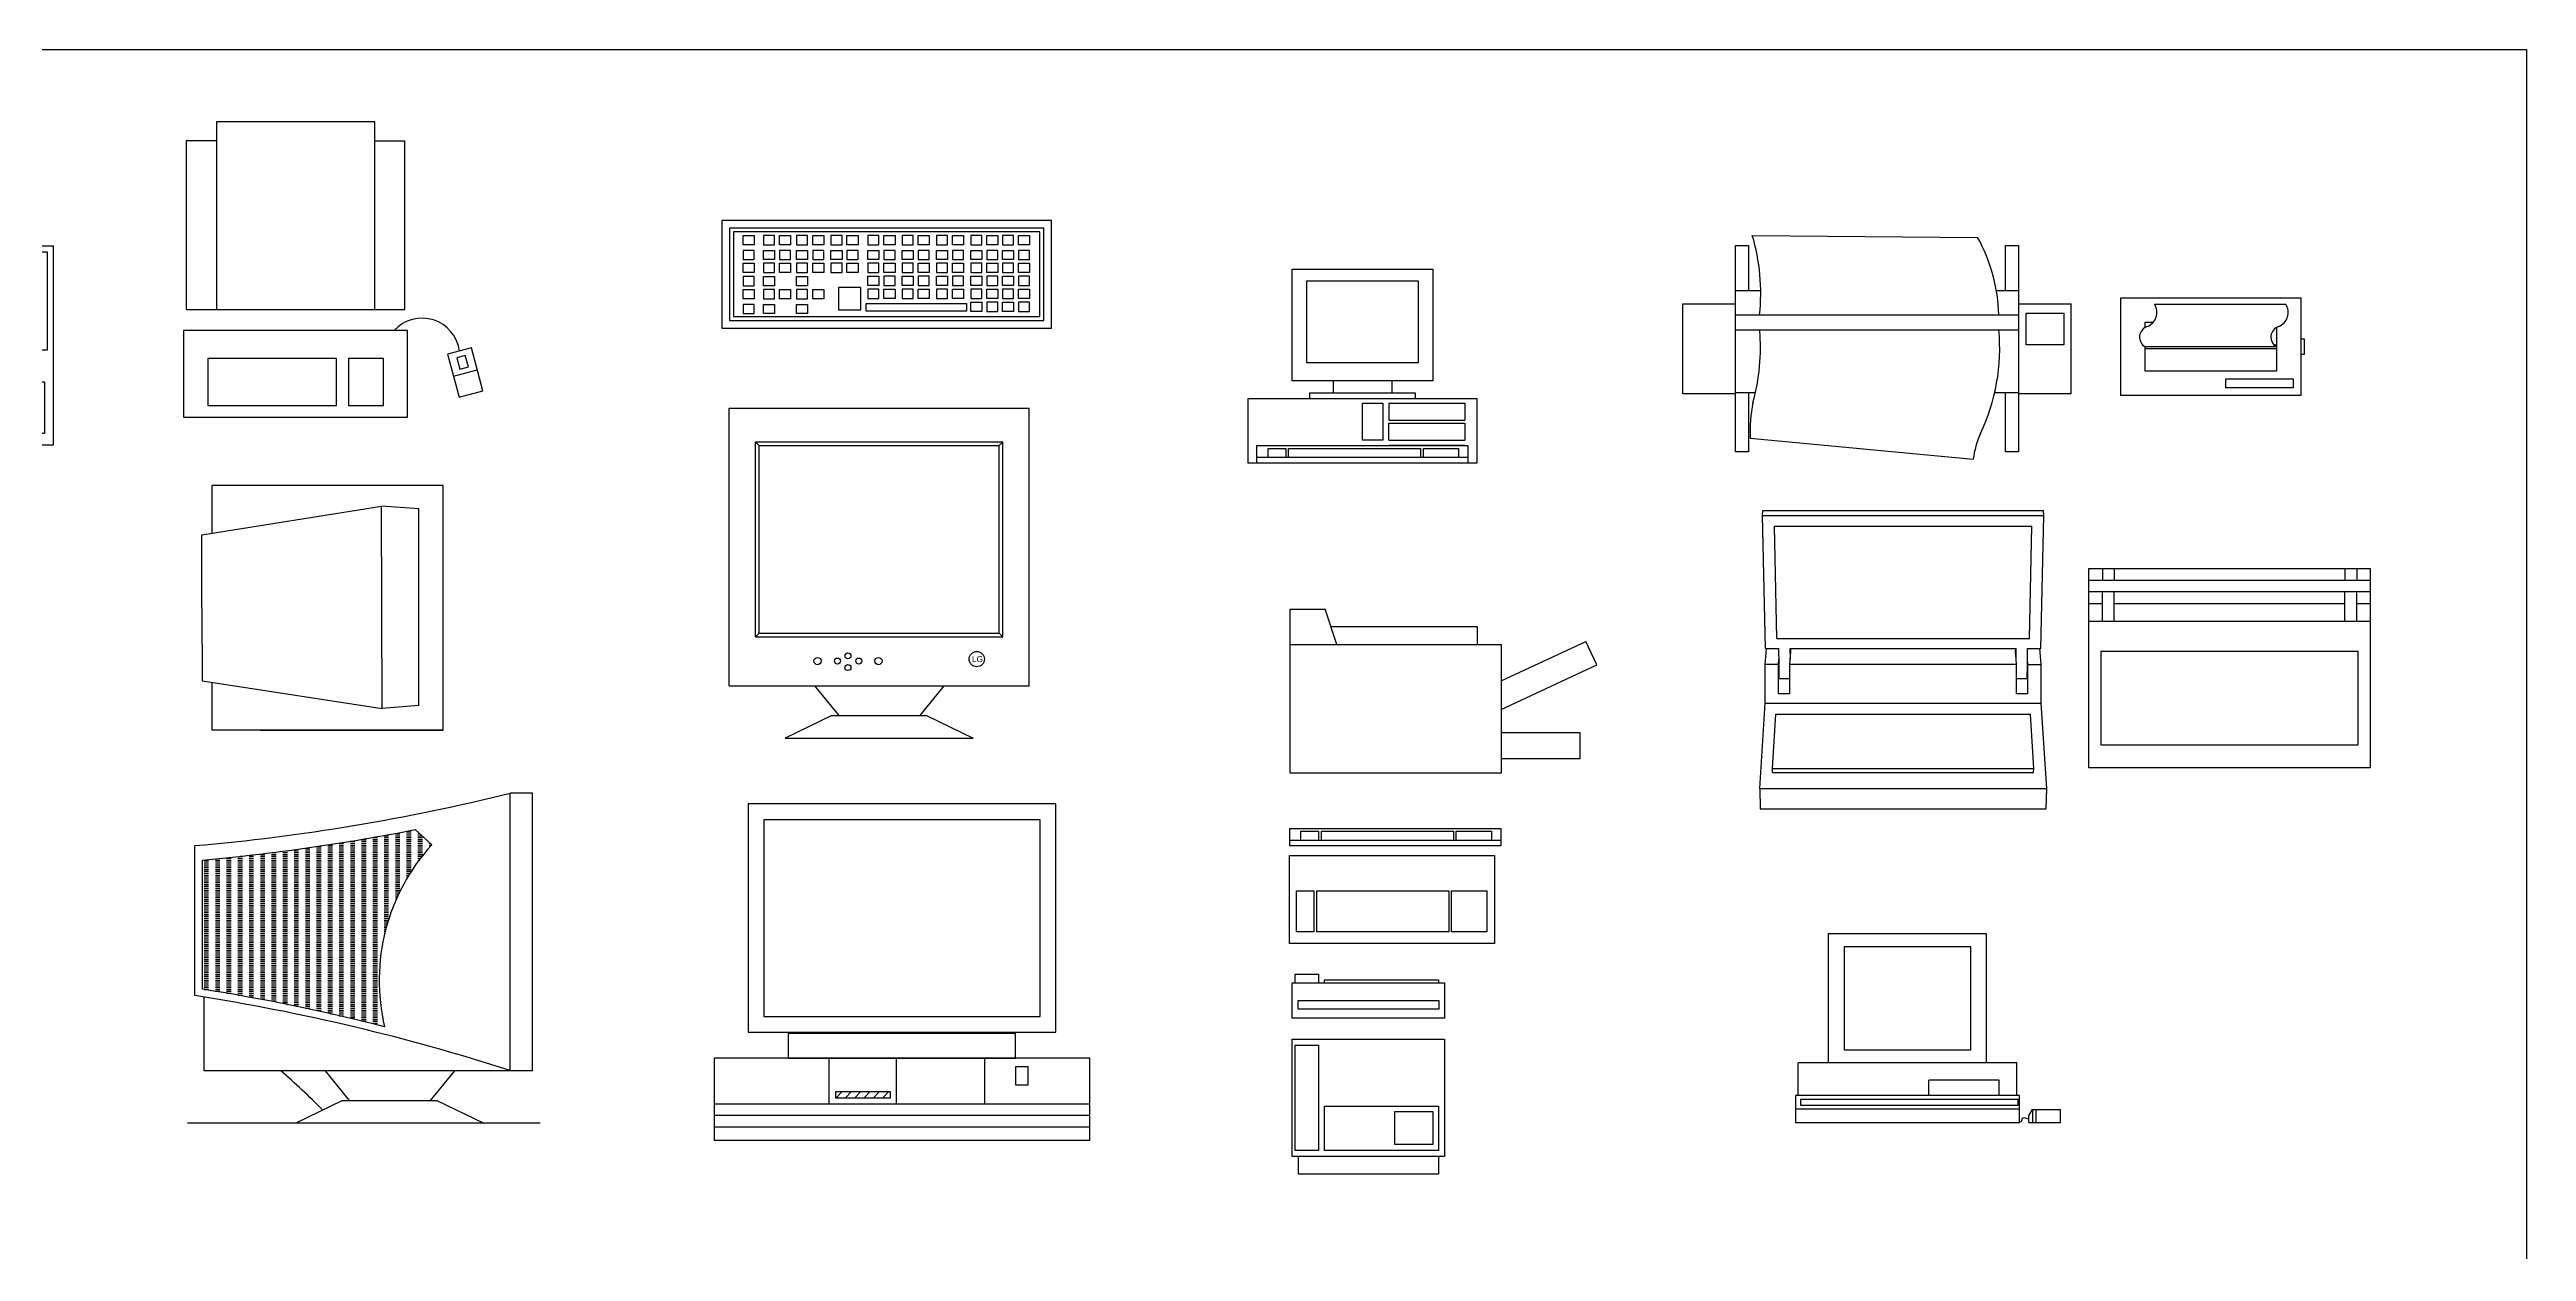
# Model space of a CAD drawing. Header units: millimetres. Extents: x 1474 to 2240, y 2278 to 2630.
# Drawn here: x 2233.18 to 2239.78, y 2613.28 to 2616.48 of the extents above; entities that cross this region are included whole.
import ezdxf

# ---------------------------------------------------------------- set-up
doc = ezdxf.new("R2010")
doc.units = ezdxf.units.MM
doc.layers.add('furn', color=7, linetype='Continuous')
doc.styles.get("Standard").update_dxf_attribs({"font": 'arial.ttf'})

# ---------------------------------------------------------------- blocks, each defined once
blk = doc.blocks.new('Computer gr')
at = {"layer": 'furn'}
h = blk.add_hatch(dxfattribs=at)
h.set_pattern_fill('ANSI31', color=153, scale=7.04, style=0)
h.set_pattern_definition([(45, (-3294.1978, 259.18445), (-0.62225397, 0.62225397), [])])
h.paths.add_polyline_path([(-254.55, 674.8), (-254.55, 675.57), (-261.89, 675.57), (-261.89, 674.8)])
at = {"layer": 'furn', "color": 252}
for p, q in [((-262.74, 680.05), (-262.74, 673.95)), ((-253.78, 680.05), (-253.78, 673.95)), ((-242, 680.05), (-242, 673.95)), ((-227.97, 673.95), (-278.05, 673.95))]:
    blk.add_line(p, q, dxfattribs=at)
at = {"layer": 'furn', "color": 153}
for p, q in [((-227.97, 672.41), (-278.05, 672.41)), ((-227.97, 670.88), (-278.05, 670.88))]:
    blk.add_line(p, q, dxfattribs=at)
at = {"layer": 'furn', "color": 252}
for points in [[(-232.5, 713.97), (-273.52, 713.97), (-273.52, 683.53), (-232.5, 683.53)], [(-237.86, 683.37), (-268.16, 683.37), (-268.16, 680.05), (-237.86, 680.05)], [(-227.97, 680.05), (-278.05, 680.05), (-278.05, 669.15), (-227.97, 669.15)]]:
    blk.add_lwpolyline(points, close=True, dxfattribs=at)
at = {"layer": 'furn', "color": 153}
for points in [[(-234.61, 711.86), (-271.41, 711.86), (-271.41, 685.64), (-234.61, 685.64)], [(-236.19, 678.9), (-237.9, 678.9), (-237.9, 676.51), (-236.19, 676.51)], [(-254.55, 675.57), (-261.89, 675.57), (-261.89, 674.8), (-254.55, 674.8)]]:
    blk.add_lwpolyline(points, close=True, dxfattribs=at)
blk = doc.blocks.new('Computer Ele 002')
at = {"layer": 'furn'}
h = blk.add_hatch(dxfattribs=at)
h.set_pattern_fill('ACAD_ISO03W100', color=252, scale=0.05, style=0)
h.paths.add_polyline_path([(-315.68, 708.53), (-317.89, 710.54, -0.026065), (-346.26, 706.48), (-346.26, 689.26, -0.022557), (-321.98, 684.26, -0.247497)])
at = {"layer": 'furn', "color": 252}
for p, q in [((-305.24, 678.4), (-305.24, 715.4)), ((-317.89, 710.54), (-315.68, 708.53)), ((-347.26, 688.4), (-347.26, 708.4)), ((-346.26, 689.26), (-346.26, 706.48)), ((-346.01, 678.4), (-346.01, 688.21)), ((-305.24, 678.4), (-346.01, 678.4)), ((-329.9, 678.4), (-326.69, 674.42)), ((-312.68, 678.4), (-315.89, 674.42)), ((-327.58, 674.42), (-333.83, 671.4)), ((-327.58, 674.42), (-315, 674.42)), ((-315, 674.42), (-308.76, 671.4)), ((-301.26, 671.4), (-348.26, 671.4))]:
    blk.add_line(p, q, dxfattribs=at)
at = {"layer": 'furn', "color": 153}
for p, q in [((-302.26, 715.4), (-305.24, 715.4)), ((-302.26, 678.4), (-302.26, 715.4)), ((-302.26, 678.4), (-305.24, 678.4))]:
    blk.add_line(p, q, dxfattribs=at)
at = {"layer": 'furn', "color": 252}
for centre, radius, start, end in [((-370.98, 980.37), 273, 274.986, 283.9337), ((-370.98, 980.37), 275, 275.1588, 281.131), ((-295.82, 690.42), 26.88, 137.6536, 193.2584), ((-389.47, 417.82), 273.86, 72.0887, 81.1332), ((-389.47, 417.82), 274.86, 75.786, 80.9547), ((-415.92, 587.2), 121.38, 45.0785, 48.708)]:
    blk.add_arc(centre, radius, start, end, dxfattribs=at)
blk = doc.blocks.new('Computer Ele 001')
at = {"layer": 'furn', "color": 252}
for p, q in [((-276.05, 766.73), (-236.05, 766.73)), ((-276.05, 729.73), (-276.05, 766.73)), ((-236.05, 729.73), (-236.05, 766.73)), ((-272.05, 761.73), (-272.55, 762.23)), ((-272.55, 762.23), (-239.55, 762.23)), ((-272.55, 736.23), (-272.55, 762.23)), ((-239.55, 762.23), (-240.05, 761.73)), ((-239.55, 736.23), (-239.55, 762.23)), ((-272.05, 736.73), (-272.55, 736.23)), ((-240.05, 736.73), (-239.55, 736.23)), ((-272.55, 736.23), (-239.55, 736.23)), ((-276.05, 729.73), (-236.05, 729.73)), ((-264.66, 729.73), (-261.44, 725.74)), ((-247.44, 729.73), (-250.65, 725.74)), ((-262.34, 725.74), (-268.58, 722.73)), ((-262.34, 725.74), (-249.76, 725.74)), ((-249.76, 725.74), (-243.51, 722.73)), ((-268.58, 722.73), (-243.51, 722.73))]:
    blk.add_line(p, q, dxfattribs=at)
at = {"layer": 'furn', "color": 153}
for p, q in [((-272.05, 761.73), (-240.05, 761.73)), ((-272.05, 736.73), (-272.05, 761.73)), ((-240.05, 736.73), (-240.05, 761.73)), ((-272.05, 736.73), (-240.05, 736.73))]:
    blk.add_line(p, q, dxfattribs=at)
at = {"layer": 'furn', "color": 252}
for centre, radius in [((-264.26, 733.01), 0.482), ((-261.61, 733.01), 0.396), ((-260.21, 733.7), 0.396), ((-258.77, 733.01), 0.396), ((-256.15, 733.01), 0.482), ((-243.04, 733.27), 1.02), ((-260.21, 732.14), 0.396)]:
    blk.add_circle(centre, radius, dxfattribs=at)
at = {"layer": 'furn', "color": 252, "insert": (-243.69, 733.67), "char_height": 0.8, "width": 15.1839, "attachment_point": 1}
blk.add_mtext('LG', dxfattribs=at)
blk = doc.blocks.new('Computer Pln 001')
at = {"color": 251}
for p, q in [((-314.19, 756.41), (-344.94, 756.41)), ((-344.94, 750.09), (-344.94, 756.41)), ((-314.19, 723.79), (-314.19, 756.41)), ((-314.19, 723.79), (-314.19, 756.41)), ((-346.36, 749.86), (-322.37, 753.68)), ((-322.29, 726.68), (-322.37, 753.68)), ((-346.33, 740.11), (-346.36, 749.86)), ((-346.33, 740.11), (-346.3, 730.36)), ((-346.3, 730.36), (-322.29, 726.68)), ((-344.94, 723.79), (-344.94, 730.16)), ((-314.19, 723.79), (-344.94, 723.79)), ((-338.5, 723.79), (-314.19, 723.79))]:
    blk.add_line(p, q, dxfattribs=at)
at = {"layer": 'furn', "color": 142}
for p, q in [((-317.42, 753.31), (-322.37, 753.68)), ((-317.42, 727.07), (-317.42, 753.31)), ((-317.42, 727.07), (-322.29, 726.68))]:
    blk.add_line(p, q, dxfattribs=at)
blk = doc.blocks.new('KeyBoard Pln 001')
at = {"color": 85}
for p, q in [((68.51, -424.32), (68.51, -436.63)), ((110.39, -424.32), (68.51, -424.32)), ((69.02, -424.83), (69.02, -436.12)), ((109.87, -424.83), (69.02, -424.83)), ((109.87, -436.12), (109.87, -424.83)), ((110.39, -436.63), (110.39, -424.32)), ((68.51, -436.63), (110.39, -436.63)), ((69.02, -436.12), (109.87, -436.12))]:
    blk.add_line(p, q, dxfattribs=at)
at = {"layer": 'furn', "color": 252}
for p, q in [((67.48, -423.29), (67.48, -437.66)), ((111.41, -423.29), (67.48, -423.29)), ((70.32, -425.31), (71.8, -425.31)), ((70.32, -426.55), (70.32, -425.31)), ((71.8, -425.31), (71.8, -426.55)), ((74.51, -425.31), (73.03, -425.31)), ((73.03, -425.31), (73.03, -426.55)), ((74.51, -426.55), (74.51, -425.31)), ((75.17, -425.31), (76.65, -425.31)), ((75.17, -426.55), (75.17, -425.31)), ((76.65, -425.31), (76.65, -426.55)), ((78.92, -425.31), (77.44, -425.31)), ((77.44, -425.31), (77.44, -426.55)), ((78.92, -426.55), (78.92, -425.31)), ((79.59, -425.31), (81.07, -425.31)), ((79.59, -426.55), (79.59, -425.31)), ((81.07, -425.31), (81.07, -426.55)), ((83.5, -425.31), (82.01, -425.31)), ((82.01, -425.31), (82.01, -426.55)), ((83.5, -426.55), (83.5, -425.31)), ((84.16, -425.31), (85.64, -425.31)), ((84.16, -426.55), (84.16, -425.31)), ((85.64, -425.31), (85.64, -426.55)), ((88.42, -425.31), (86.94, -425.31)), ((86.94, -425.31), (86.94, -426.55)), ((88.42, -426.55), (88.42, -425.31)), ((89.08, -425.31), (90.57, -425.31)), ((89.08, -426.55), (89.08, -425.31)), ((90.57, -425.31), (90.57, -426.55)), ((92.99, -425.31), (91.51, -425.31)), ((91.51, -425.31), (91.51, -426.55)), ((92.99, -426.55), (92.99, -425.31)), ((93.66, -425.31), (95.14, -425.31)), ((93.66, -426.55), (93.66, -425.31)), ((95.14, -425.31), (95.14, -426.55)), ((97.57, -425.31), (96.08, -425.31)), ((96.08, -425.31), (96.08, -426.55)), ((97.57, -426.55), (97.57, -425.31)), ((98.23, -425.31), (99.71, -425.31)), ((98.23, -426.55), (98.23, -425.31)), ((99.71, -425.31), (99.71, -426.55)), ((102.14, -425.31), (100.66, -425.31)), ((100.66, -425.31), (100.66, -426.55)), ((102.14, -426.55), (102.14, -425.31)), ((102.8, -425.31), (104.28, -425.31)), ((102.8, -426.55), (102.8, -425.31)), ((104.28, -425.31), (104.28, -426.55)), ((106.36, -425.31), (104.88, -425.31)), ((104.88, -425.31), (104.88, -426.55)), ((106.36, -426.55), (106.36, -425.31)), ((107.02, -425.31), (108.5, -425.31)), ((107.02, -426.55), (107.02, -425.31)), ((108.5, -425.31), (108.5, -426.55)), ((111.41, -437.66), (111.41, -423.29)), ((71.8, -426.55), (70.32, -426.55)), ((70.32, -427.29), (70.32, -428.53)), ((71.8, -427.29), (70.32, -427.29)), ((70.32, -428.53), (71.8, -428.53)), ((70.32, -429.02), (71.8, -429.02)), ((70.32, -430.26), (70.32, -429.02)), ((71.8, -428.53), (71.8, -427.29)), ((71.8, -429.02), (71.8, -430.26)), ((73.03, -426.55), (74.51, -426.55)), ((73.03, -427.29), (74.51, -427.29)), ((73.03, -428.53), (73.03, -427.29)), ((74.51, -428.53), (73.03, -428.53)), ((74.51, -429.02), (73.03, -429.02)), ((73.03, -429.02), (73.03, -430.26)), ((74.51, -427.29), (74.51, -428.53)), ((74.51, -430.26), (74.51, -429.02)), ((76.65, -426.55), (75.17, -426.55)), ((75.17, -427.29), (75.17, -428.53)), ((76.65, -427.29), (75.17, -427.29)), ((75.17, -428.53), (76.65, -428.53)), ((75.17, -429.02), (76.65, -429.02)), ((75.17, -430.26), (75.17, -429.02)), ((76.65, -428.53), (76.65, -427.29)), ((76.65, -429.02), (76.65, -430.26)), ((77.44, -426.55), (78.92, -426.55)), ((77.44, -427.29), (78.92, -427.29)), ((77.44, -428.53), (77.44, -427.29)), ((78.92, -428.53), (77.44, -428.53)), ((78.92, -429.02), (77.44, -429.02)), ((77.44, -429.02), (77.44, -430.26)), ((78.92, -427.29), (78.92, -428.53)), ((78.92, -430.26), (78.92, -429.02)), ((81.07, -426.55), (79.59, -426.55)), ((79.59, -427.29), (79.59, -428.53)), ((81.07, -427.29), (79.59, -427.29)), ((79.59, -428.53), (81.07, -428.53)), ((79.59, -429.02), (81.07, -429.02)), ((79.59, -430.26), (79.59, -429.02)), ((81.07, -428.53), (81.07, -427.29)), ((81.07, -429.02), (81.07, -430.26)), ((82.01, -426.55), (83.5, -426.55)), ((82.01, -427.29), (83.5, -427.29)), ((82.01, -428.53), (82.01, -427.29)), ((83.5, -428.53), (82.01, -428.53)), ((83.5, -429.02), (82.01, -429.02)), ((82.01, -429.02), (82.01, -430.26)), ((83.5, -427.29), (83.5, -428.53)), ((83.5, -430.26), (83.5, -429.02)), ((85.64, -426.55), (84.16, -426.55)), ((84.16, -427.29), (84.16, -428.53)), ((85.64, -427.29), (84.16, -427.29)), ((84.16, -428.53), (85.64, -428.53)), ((84.16, -429.02), (85.64, -429.02)), ((84.16, -430.26), (84.16, -429.02)), ((85.64, -428.53), (85.64, -427.29)), ((85.64, -429.02), (85.64, -430.26)), ((86.94, -426.55), (88.42, -426.55)), ((86.94, -427.29), (88.42, -427.29)), ((86.94, -428.53), (86.94, -427.29)), ((88.42, -428.53), (86.94, -428.53)), ((88.42, -429.02), (86.94, -429.02)), ((86.94, -429.02), (86.94, -430.26)), ((88.42, -427.29), (88.42, -428.53)), ((88.42, -430.26), (88.42, -429.02)), ((90.57, -426.55), (89.08, -426.55)), ((89.08, -427.29), (89.08, -428.53)), ((90.57, -427.29), (89.08, -427.29)), ((89.08, -428.53), (90.57, -428.53)), ((89.08, -429.02), (90.57, -429.02)), ((89.08, -430.26), (89.08, -429.02)), ((90.57, -428.53), (90.57, -427.29)), ((90.57, -429.02), (90.57, -430.26)), ((91.51, -426.55), (92.99, -426.55)), ((91.51, -427.29), (92.99, -427.29)), ((91.51, -428.53), (91.51, -427.29)), ((92.99, -428.53), (91.51, -428.53)), ((92.99, -429.02), (91.51, -429.02)), ((91.51, -429.02), (91.51, -430.26)), ((92.99, -427.29), (92.99, -428.53)), ((92.99, -430.26), (92.99, -429.02)), ((95.14, -426.55), (93.66, -426.55)), ((93.66, -427.29), (93.66, -428.53)), ((95.14, -427.29), (93.66, -427.29)), ((93.66, -428.53), (95.14, -428.53)), ((93.66, -429.02), (95.14, -429.02)), ((93.66, -430.26), (93.66, -429.02)), ((95.14, -428.53), (95.14, -427.29)), ((95.14, -429.02), (95.14, -430.26)), ((96.08, -426.55), (97.57, -426.55)), ((96.08, -427.29), (97.57, -427.29)), ((96.08, -428.53), (96.08, -427.29)), ((97.57, -428.53), (96.08, -428.53)), ((97.57, -429.02), (96.08, -429.02)), ((96.08, -429.02), (96.08, -430.26)), ((97.57, -427.29), (97.57, -428.53)), ((97.57, -430.26), (97.57, -429.02)), ((99.71, -426.55), (98.23, -426.55)), ((98.23, -427.29), (98.23, -428.53)), ((99.71, -427.29), (98.23, -427.29)), ((98.23, -428.53), (99.71, -428.53)), ((98.23, -429.02), (99.71, -429.02)), ((98.23, -430.26), (98.23, -429.02)), ((99.71, -428.53), (99.71, -427.29)), ((99.71, -429.02), (99.71, -430.26)), ((100.66, -426.55), (102.14, -426.55)), ((100.66, -427.29), (102.14, -427.29)), ((100.66, -428.53), (100.66, -427.29)), ((102.14, -428.53), (100.66, -428.53)), ((102.14, -429.02), (100.66, -429.02)), ((100.66, -429.02), (100.66, -430.26)), ((102.14, -427.29), (102.14, -428.53)), ((102.14, -430.26), (102.14, -429.02)), ((104.28, -426.55), (102.8, -426.55)), ((102.8, -427.29), (102.8, -428.53)), ((104.28, -427.29), (102.8, -427.29)), ((102.8, -428.53), (104.28, -428.53)), ((102.8, -429.02), (104.28, -429.02)), ((102.8, -430.26), (102.8, -429.02)), ((104.28, -428.53), (104.28, -427.29)), ((104.28, -429.02), (104.28, -430.26)), ((104.88, -426.55), (106.36, -426.55)), ((104.88, -427.29), (106.36, -427.29)), ((104.88, -428.53), (104.88, -427.29)), ((106.36, -428.53), (104.88, -428.53)), ((106.36, -429.02), (104.88, -429.02)), ((104.88, -429.02), (104.88, -430.26)), ((106.36, -427.29), (106.36, -428.53)), ((106.36, -430.26), (106.36, -429.02)), ((108.5, -426.55), (107.02, -426.55)), ((107.02, -427.29), (107.02, -428.53)), ((108.5, -427.29), (107.02, -427.29)), ((107.02, -428.53), (108.5, -428.53)), ((107.02, -429.02), (108.5, -429.02)), ((107.02, -430.26), (107.02, -429.02)), ((108.5, -428.53), (108.5, -427.29)), ((108.5, -429.02), (108.5, -430.26)), ((71.8, -430.26), (70.32, -430.26)), ((70.32, -430.78), (70.32, -432.02)), ((71.8, -430.78), (70.32, -430.78)), ((70.32, -432.02), (71.8, -432.02)), ((70.32, -432.51), (71.8, -432.51)), ((70.32, -433.75), (70.32, -432.51)), ((71.8, -432.02), (71.8, -430.78)), ((71.8, -432.51), (71.8, -433.75)), ((73.03, -430.26), (74.51, -430.26)), ((73.03, -430.78), (74.51, -430.78)), ((73.03, -432.02), (73.03, -430.78)), ((74.51, -432.02), (73.03, -432.02)), ((74.51, -432.51), (73.03, -432.51)), ((73.03, -432.51), (73.03, -433.75)), ((74.51, -430.78), (74.51, -432.02)), ((74.51, -433.75), (74.51, -432.51)), ((76.65, -430.26), (75.17, -430.26)), ((75.17, -432.51), (76.65, -432.51)), ((75.17, -433.75), (75.17, -432.51)), ((76.65, -432.51), (76.65, -433.75)), ((77.44, -430.26), (78.92, -430.26)), ((77.44, -430.78), (78.92, -430.78)), ((77.44, -432.02), (77.44, -430.78)), ((78.92, -432.02), (77.44, -432.02)), ((78.92, -432.51), (77.44, -432.51)), ((77.44, -432.51), (77.44, -433.75)), ((78.92, -430.78), (78.92, -432.02)), ((78.92, -433.75), (78.92, -432.51)), ((81.07, -430.26), (79.59, -430.26)), ((79.59, -432.51), (81.07, -432.51)), ((79.59, -433.75), (79.59, -432.51)), ((81.07, -432.51), (81.07, -433.75)), ((82.01, -430.26), (83.5, -430.26)), ((83.03, -432.23), (83.03, -435.2)), ((86, -432.23), (83.03, -432.23)), ((85.64, -430.26), (84.16, -430.26)), ((86, -435.2), (86, -432.23)), ((86.94, -430.26), (88.42, -430.26)), ((86.94, -430.75), (88.42, -430.75)), ((86.94, -431.99), (86.94, -430.75)), ((88.42, -431.99), (86.94, -431.99)), ((88.42, -432.48), (86.94, -432.48)), ((86.94, -432.48), (86.94, -433.72)), ((88.42, -430.75), (88.42, -431.99)), ((88.42, -433.72), (88.42, -432.48)), ((90.57, -430.26), (89.08, -430.26)), ((89.08, -430.75), (89.08, -431.99)), ((90.57, -430.75), (89.08, -430.75)), ((89.08, -431.99), (90.57, -431.99)), ((89.08, -432.48), (90.57, -432.48)), ((89.08, -433.72), (89.08, -432.48)), ((90.57, -431.99), (90.57, -430.75)), ((90.57, -432.48), (90.57, -433.72)), ((91.51, -430.26), (92.99, -430.26)), ((91.51, -430.75), (92.99, -430.75)), ((91.51, -431.99), (91.51, -430.75)), ((92.99, -431.99), (91.51, -431.99)), ((92.99, -432.48), (91.51, -432.48)), ((91.51, -432.48), (91.51, -433.72)), ((92.99, -430.75), (92.99, -431.99)), ((92.99, -433.72), (92.99, -432.48)), ((95.14, -430.26), (93.66, -430.26)), ((93.66, -430.75), (93.66, -431.99)), ((95.14, -430.75), (93.66, -430.75)), ((93.66, -431.99), (95.14, -431.99)), ((93.66, -432.48), (95.14, -432.48)), ((93.66, -433.72), (93.66, -432.48)), ((95.14, -431.99), (95.14, -430.75)), ((95.14, -432.48), (95.14, -433.72)), ((96.08, -430.26), (97.57, -430.26)), ((96.08, -430.75), (97.57, -430.75)), ((96.08, -431.99), (96.08, -430.75)), ((97.57, -431.99), (96.08, -431.99)), ((97.57, -432.48), (96.08, -432.48)), ((96.08, -432.48), (96.08, -433.72)), ((97.57, -430.75), (97.57, -431.99)), ((97.57, -433.72), (97.57, -432.48)), ((99.71, -430.26), (98.23, -430.26)), ((98.23, -430.75), (98.23, -431.99)), ((99.71, -430.75), (98.23, -430.75)), ((98.23, -431.99), (99.71, -431.99)), ((98.23, -432.48), (99.71, -432.48)), ((98.23, -433.72), (98.23, -432.48)), ((99.71, -431.99), (99.71, -430.75)), ((99.71, -432.48), (99.71, -433.72)), ((100.66, -430.26), (102.14, -430.26)), ((100.66, -430.75), (102.14, -430.75)), ((100.66, -431.99), (100.66, -430.75)), ((102.14, -431.99), (100.66, -431.99)), ((102.14, -432.48), (100.66, -432.48)), ((100.66, -432.48), (100.66, -433.72)), ((102.14, -430.75), (102.14, -431.99)), ((102.14, -433.72), (102.14, -432.48)), ((104.28, -430.26), (102.8, -430.26)), ((102.8, -430.75), (102.8, -431.99)), ((104.28, -430.75), (102.8, -430.75)), ((102.8, -431.99), (104.28, -431.99)), ((102.8, -432.48), (104.28, -432.48)), ((102.8, -433.72), (102.8, -432.48)), ((104.28, -431.99), (104.28, -430.75)), ((104.28, -432.48), (104.28, -433.72)), ((104.88, -430.26), (106.36, -430.26)), ((104.88, -430.75), (106.36, -430.75)), ((104.88, -431.99), (104.88, -430.75)), ((106.36, -431.99), (104.88, -431.99)), ((106.36, -432.48), (104.88, -432.48)), ((104.88, -432.48), (104.88, -433.72)), ((106.36, -430.75), (106.36, -431.99)), ((106.36, -433.72), (106.36, -432.48)), ((108.5, -430.26), (107.02, -430.26)), ((107.02, -430.75), (107.02, -431.99)), ((108.5, -430.75), (107.02, -430.75)), ((107.02, -431.99), (108.5, -431.99)), ((107.02, -432.48), (108.5, -432.48)), ((107.02, -433.72), (107.02, -432.48)), ((108.5, -431.99), (108.5, -430.75)), ((108.5, -432.48), (108.5, -433.72)), ((71.8, -433.75), (70.32, -433.75)), ((70.32, -434.49), (70.32, -435.73)), ((71.8, -434.49), (70.32, -434.49)), ((70.32, -435.73), (71.8, -435.73)), ((71.8, -435.73), (71.8, -434.49)), ((73.03, -433.75), (74.51, -433.75)), ((73.03, -434.49), (74.51, -434.49)), ((73.03, -435.73), (73.03, -434.49)), ((74.51, -435.73), (73.03, -435.73)), ((74.51, -434.49), (74.51, -435.73)), ((76.65, -433.75), (75.17, -433.75)), ((77.44, -433.75), (78.92, -433.75)), ((77.44, -434.49), (78.92, -434.49)), ((77.44, -435.73), (77.44, -434.49)), ((78.92, -435.73), (77.44, -435.73)), ((78.92, -434.49), (78.92, -435.73)), ((81.07, -433.75), (79.59, -433.75)), ((83.03, -435.2), (86, -435.2)), ((86.74, -434.39), (100.08, -434.39)), ((86.74, -435.38), (86.74, -434.39)), ((100.08, -435.38), (86.74, -435.38)), ((86.94, -433.72), (88.42, -433.72)), ((90.57, -433.72), (89.08, -433.72)), ((91.51, -433.72), (92.99, -433.72)), ((95.14, -433.72), (93.66, -433.72)), ((96.08, -433.72), (97.57, -433.72)), ((99.71, -433.72), (98.23, -433.72)), ((100.08, -434.39), (100.08, -435.38)), ((100.66, -433.72), (102.14, -433.72)), ((100.66, -434.21), (102.14, -434.21)), ((100.66, -435.45), (100.66, -434.21)), ((102.14, -435.45), (100.66, -435.45)), ((102.14, -434.21), (102.14, -435.45)), ((104.28, -433.72), (102.8, -433.72)), ((102.8, -434.21), (102.8, -435.45)), ((104.28, -434.21), (102.8, -434.21)), ((102.8, -435.45), (104.28, -435.45)), ((104.28, -435.45), (104.28, -434.21)), ((104.88, -433.72), (106.36, -433.72)), ((104.88, -434.21), (106.36, -434.21)), ((104.88, -435.45), (104.88, -434.21)), ((106.36, -435.45), (104.88, -435.45)), ((106.36, -434.21), (106.36, -435.45)), ((108.5, -433.72), (107.02, -433.72)), ((107.02, -434.21), (107.02, -435.45)), ((108.5, -434.21), (107.02, -434.21)), ((107.02, -435.45), (108.5, -435.45)), ((108.5, -435.45), (108.5, -434.21)), ((67.48, -437.66), (111.41, -437.66))]:
    blk.add_line(p, q, dxfattribs=at)
blk = doc.blocks.new('PCOMP-3')
for p, q in [((0.018, 0.2656), (0.018, 0.25)), ((0.0336, 0.2656), (0.0336, 0.25)), ((0.3414, 0.2656), (0.3414, 0.25)), ((0.357, 0.2656), (0.357, 0.25)), ((0.018, 0.1953), (0.018, 0.2344)), ((0.0336, 0.1953), (0.0336, 0.2344)), ((0.3414, 0.1953), (0.3414, 0.2344)), ((0.357, 0.1953), (0.357, 0.2344)), ((0, 0.2188), (0.018, 0.2188)), ((0.0336, 0.2188), (0.3414, 0.2188)), ((0.357, 0.2188), (0.375, 0.2188)), ((0, 0.1953), (0.375, 0.1953)), ((0.0159, 0.1553), (0.3591, 0.1553)), ((0.0159, 0.1553), (0.0159, 0.0303)), ((0.3591, 0.0303), (0.3591, 0.1553)), ((0.0159, 0.0303), (0.3591, 0.0303))]:
    blk.add_line(p, q)
blk.add_lwpolyline([(0, 0), (0, 0.2656), (0.375, 0.2656), (0.375, 0)], close=True)
for points in [[(0, 0.25), (0, 0.25), (0.375, 0.25)], [(0.375, 0.2344), (0.375, 0.2344), (0, 0.2344), (0, 0.2344)]]:
    blk.add_lwpolyline(points)
blk = doc.blocks.new('PCOMP-2')
for p, q in [((0.0032, 0.3908), (0.0038, 0.3978)), ((0.0038, 0.3978), (0.3776, 0.3978)), ((0.3782, 0.3908), (0.3776, 0.3978)), ((0.0032, 0.3908), (0.3782, 0.3908)), ((0.0071, 0.2135), (0.0032, 0.3908)), ((0.0191, 0.3769), (0.3623, 0.3769)), ((0.0222, 0.2269), (0.0191, 0.3769)), ((0.3592, 0.2269), (0.3623, 0.3769)), ((0.3742, 0.2135), (0.3782, 0.3908)), ((0.0069, 0.1922), (0.0086, 0.2135)), ((0.0071, 0.2135), (0.0247, 0.2135)), ((0.0222, 0.2269), (0.3592, 0.2269)), ((0.0245, 0.1922), (0.025, 0.1996)), ((0.0252, 0.1922), (0.0247, 0.2135)), ((0.0398, 0.1922), (0.041, 0.2108)), ((0.04, 0.2135), (0.3413, 0.2135)), ((0.0403, 0.1996), (0.04, 0.2135)), ((0.0408, 0.2071), (0.0407, 0.2135)), ((0.0407, 0.2108), (0.041, 0.2108)), ((0.3411, 0.1996), (0.3403, 0.2108)), ((0.3403, 0.2108), (0.3407, 0.2108)), ((0.3406, 0.2071), (0.3407, 0.2135)), ((0.3411, 0.1996), (0.3413, 0.2135)), ((0.3416, 0.1922), (0.3411, 0.1996)), ((0.3562, 0.1922), (0.3563, 0.1996)), ((0.3563, 0.1996), (0.3566, 0.2135)), ((0.3569, 0.1922), (0.3563, 0.1996)), ((0.3566, 0.2135), (0.3742, 0.2135)), ((0.3745, 0.1922), (0.3728, 0.2135)), ((0.0069, 0.1408), (0.0069, 0.1922)), ((0.0245, 0.1922), (0.0069, 0.1922)), ((0.0245, 0.1531), (0.0245, 0.1922)), ((0.0255, 0.1735), (0.0252, 0.1922)), ((0.0255, 0.1735), (0.0398, 0.1735)), ((0.3416, 0.1922), (0.0398, 0.1922)), ((0.0398, 0.1531), (0.0398, 0.1922)), ((0.3416, 0.1531), (0.3416, 0.1922)), ((0.3416, 0.1735), (0.3558, 0.1735)), ((0.3558, 0.1735), (0.3562, 0.1922)), ((0.3569, 0.1531), (0.3569, 0.1922)), ((0.3569, 0.1922), (0.3745, 0.1922)), ((0.3745, 0.1408), (0.3745, 0.1922)), ((-0.0006, 0.0272), (0.0069, 0.1408)), ((0.0069, 0.1408), (0.3745, 0.1408)), ((0.0398, 0.1531), (0.0245, 0.1531)), ((0.3569, 0.1531), (0.3416, 0.1531)), ((0.382, 0.0272), (0.3745, 0.1408)), ((0.0167, 0.0536), (0.0211, 0.126)), ((0.0211, 0.126), (0.3603, 0.126)), ((0.3647, 0.0536), (0.3603, 0.126)), ((0.0166, 0.0484), (0.0167, 0.0536)), ((0.0166, 0.0484), (0.3645, 0.0484)), ((0.0167, 0.0536), (0.3647, 0.0536)), ((0.3645, 0.0484), (0.3647, 0.0536)), ((-0.0006, 0.0272), (0.382, 0.0272)), ((-0.0006, 0.0272), (0, 0)), ((0, 0), (0.3814, 0)), ((0.3814, 0), (0.382, 0.0272))]:
    blk.add_line(p, q)
blk = doc.blocks.new('TELEP-3')
for p, q in [((0.0156, 0.2578), (0.0781, 0.2578)), ((0.0156, 0.2578), (0.0156, 0.1953)), ((0.025, 0.2422), (0.0156, 0.2578)), ((0.025, 0.2422), (0.0688, 0.2422)), ((0.025, 0.1328), (0.025, 0.2422)), ((0.0781, 0.2578), (0.0688, 0.2422)), ((0.0688, 0.1328), (0.0688, 0.2422)), ((0.0781, 0.2578), (0.0781, 0.1953)), ((0.0156, 0.1953), (0.025, 0.1641)), ((0.0781, 0.1953), (0.0688, 0.1641)), ((0.025, 0.1328), (0.025, 0.0234)), ((0.0688, 0.1328), (0.0688, 0.0234)), ((0.0156, 0.0703), (0.025, 0.1016)), ((0.0781, 0.0703), (0.0688, 0.1016)), ((0.0156, 0.0078), (0.0156, 0.0703)), ((0.0781, 0.0078), (0.0781, 0.0703)), ((0.025, 0.0234), (0.0156, 0.0078)), ((0.0156, 0.0078), (0.0781, 0.0078)), ((0.025, 0.0234), (0.0688, 0.0234)), ((0.0781, 0.0078), (0.0688, 0.0234))]:
    blk.add_line(p, q)
for points in [[(0, 0), (0, 0.2656), (0.1875, 0.2656), (0.1875, 0)], [(0.0891, 0.1266), (0.0891, 0.2578), (0.1797, 0.2578), (0.1797, 0.1266)], [(0.0945, 0.0156), (0.0945, 0.0844), (0.1758, 0.0844), (0.1758, 0.0156)]]:
    blk.add_lwpolyline(points, close=True)
blk = doc.blocks.new('PC-3')
for p, q in [((0.0069, 0.7366), (0.0069, 0.2875)), ((0.0875, 0.7366), (0.0069, 0.7366)), ((0.0875, 0.7875), (0.0875, 0.2875)), ((0.5094, 0.7875), (0.0875, 0.7875)), ((0.5094, 0.2875), (0.5094, 0.7875)), ((0.5094, 0.7366), (0.59, 0.7366)), ((0.59, 0.2875), (0.59, 0.7366)), ((0.0069, 0.2875), (0.59, 0.2875)), ((0.5969, 0.2313), (0, 0.2313)), ((0, 0.2313), (0, 0)), ((0.5969, 0), (0.5969, 0.2313)), ((0.4078, 0.1562), (0.0641, 0.1562)), ((0.0641, 0.1562), (0.0641, 0.0312)), ((0.4078, 0.0312), (0.4078, 0.1562)), ((0.5328, 0.1562), (0.4391, 0.1562)), ((0.4391, 0.1562), (0.4391, 0.0312)), ((0.5328, 0.0312), (0.5328, 0.1562)), ((0.7672, 0.1847), (0.7038, 0.1677)), ((0.7038, 0.1677), (0.7346, 0.053)), ((0.7509, 0.1641), (0.7282, 0.1581)), ((0.7282, 0.1581), (0.7363, 0.1279)), ((0.7363, 0.1279), (0.759, 0.1339)), ((0.759, 0.1339), (0.7509, 0.1641)), ((0.7979, 0.07), (0.7672, 0.1847)), ((0.7195, 0.1091), (0.7829, 0.1261)), ((0.7346, 0.053), (0.7979, 0.07)), ((0, 0), (0.5969, 0)), ((0.0641, 0.0312), (0.4078, 0.0312)), ((0.4391, 0.0312), (0.5328, 0.0312))]:
    blk.add_line(p, q)
blk.add_arc((0.6353, 0.1628), 0.1011, 7.59857, 137.3894)
blk = doc.blocks.new('PC-2')
for p, q in [((0.0875, 0.5031), (0.0875, 0.1594)), ((0.5094, 0.5031), (0.0875, 0.5031)), ((0.4672, 0.4687), (0.1297, 0.4687)), ((0.1297, 0.4687), (0.1297, 0.1937)), ((0.4672, 0.1937), (0.4672, 0.4687)), ((0.5094, 0.1594), (0.5094, 0.5031)), ((0.59, 0.1594), (0.0069, 0.1594)), ((0.0069, 0.0719), (0.0069, 0.1594)), ((0.1297, 0.1937), (0.4672, 0.1937)), ((0.59, 0.0719), (0.59, 0.1594)), ((0.5969, 0.0719), (0, 0.0719)), ((0, 0.0719), (0, 0)), ((0.5431, 0.1125), (0.3556, 0.1125)), ((0.3556, 0.0719), (0.3556, 0.1125)), ((0.5431, 0.0719), (0.5431, 0.1125)), ((0.5969, 0), (0.5969, 0.0719)), ((0.5969, 0.0359), (0, 0.0359)), ((0, 0), (0.5969, 0)), ((0.5933, 0.0612), (0.0131, 0.0612)), ((0.0131, 0.0612), (0.0131, 0.0462)), ((0.0131, 0.0462), (0.5933, 0.0462)), ((0.5933, 0.0462), (0.5933, 0.0612)), ((0.622, 0.0174), (0.6315, 0.0344)), ((0.622, 0), (0.622, 0.0174)), ((0.622, 0), (0.7066, 0)), ((0.6315, 0.0344), (0.6315, 0)), ((0.6315, 0.0344), (0.7066, 0.0344)), ((0.641, 0.0344), (0.641, 0)), ((0.7066, 0), (0.7066, 0.0344))]:
    blk.add_line(p, q)
blk.add_lwpolyline([(0.622, 0.0087), (0.6157, 0.0107), (0.6092, 0.0123), (0.6043, 0.0107), (0.6027, 0.0042), (0.6011, 0.0009), (0.5969, 0.0026)])
blk = doc.blocks.new('PC-4')
for p, q in [((0.2266, 0.2188), (0.2266, 0.1875)), ((0.3828, 0.2188), (0.3828, 0.1875)), ((0.375, 0.1598), (0.5781, 0.1598)), ((0.375, 0.1598), (0.375, 0.1139)), ((0.5781, 0.1598), (0.5781, 0.1139)), ((0.375, 0.1139), (0.5781, 0.1139)), ((0.375, 0.1066), (0.5781, 0.1066)), ((0.375, 0.0607), (0.375, 0.1066)), ((0.5781, 0.1066), (0.5781, 0.0607)), ((0.0234, 0.0156), (0.5859, 0.0156)), ((0.0533, 0.0156), (0.0533, 0.0391)), ((0.0533, 0.0391), (0.1002, 0.0391)), ((0.1002, 0.0391), (0.1002, 0.0156)), ((0.108, 0.0391), (0.4596, 0.0391)), ((0.108, 0.0156), (0.108, 0.0391)), ((0.375, 0.0607), (0.5781, 0.0607)), ((0.5781, 0.0469), (0.375, 0.0469)), ((0.4596, 0.0391), (0.4596, 0.0156)), ((0.4674, 0.0391), (0.5612, 0.0391)), ((0.4674, 0.0156), (0.4674, 0.0391)), ((0.5612, 0.0391), (0.5612, 0.0156))]:
    blk.add_line(p, q)
for points in [[(0.1172, 0.2188), (0.1172, 0.517), (0.4922, 0.517), (0.4922, 0.2188)], [(0.1562, 0.267), (0.1562, 0.4857), (0.4531, 0.4857), (0.4531, 0.267)], [(0, 0), (0, 0.1719), (0.6094, 0.1719), (0.6094, 0)], [(0.3047, 0.0607), (0.3047, 0.1598), (0.3594, 0.1598), (0.3594, 0.0607)]]:
    blk.add_lwpolyline(points, close=True)
for points in [[(0.1641, 0.1719), (0.1641, 0.1875), (0.4453, 0.1875), (0.4453, 0.1719)], [(0.0234, 0), (0.0234, 0.0469), (0.5859, 0.0469), (0.5859, 0)]]:
    blk.add_lwpolyline(points)
blk = doc.blocks.new('FAX-4')
for p, q in [((0, 0.0469), (0, 0)), ((0, 0), (0.375, 0)), ((0.375, 0), (0.375, 0.0469))]:
    blk.add_line(p, q)
for points in [[(-0.0156, 0.0469), (-0.0156, 0.3594), (0.3906, 0.3594), (0.3906, 0.0469)], [(-0.0078, 0.0625), (-0.0078, 0.3438), (0.0547, 0.3438), (0.0547, 0.0625)], [(0.0703, 0.0625), (0.0703, 0.1807), (0.3747, 0.1807), (0.3747, 0.0625)], [(0.2577, 0.0781), (0.2577, 0.1663), (0.3591, 0.1663), (0.3591, 0.0781)]]:
    blk.add_lwpolyline(points, close=True)
blk = doc.blocks.new('FAX-2')
for p, q in [((0.0078, 0.0938), (0.0078, 0.1172)), ((0.0078, 0.1172), (0.0703, 0.1172)), ((0.0703, 0.1172), (0.0703, 0.0938)), ((0.0859, 0.1016), (0.3903, 0.1016)), ((0.0859, 0.0938), (0.0859, 0.1016)), ((0.3903, 0.1016), (0.3903, 0.0938))]:
    blk.add_line(p, q)
for points in [[(0, 0), (0, 0.0938), (0.4062, 0.0938), (0.4062, 0)], [(0.0156, 0.0234), (0.0156, 0.0469), (0.3906, 0.0469), (0.3906, 0.0234)]]:
    blk.add_lwpolyline(points, close=True)
blk = doc.blocks.new('KBOARD-2')
for p, q in [((0, 0.0156), (0.5625, 0.0156)), ((0.0299, 0.0156), (0.0299, 0.0391)), ((0.0299, 0.0391), (0.0768, 0.0391)), ((0.0768, 0.0391), (0.0768, 0.0156)), ((0.0846, 0.0391), (0.4362, 0.0391)), ((0.0846, 0.0156), (0.0846, 0.0391)), ((0.4362, 0.0391), (0.4362, 0.0156)), ((0.444, 0.0391), (0.5377, 0.0391)), ((0.444, 0.0156), (0.444, 0.0391)), ((0.5377, 0.0391), (0.5377, 0.0156))]:
    blk.add_line(p, q)
blk.add_lwpolyline([(0, 0), (0, 0.0469), (0.5625, 0.0469), (0.5625, 0)], close=True)
blk = doc.blocks.new('KBOARD-4')
for points in [[(0, 0), (0, 0.2344), (0.5469, 0.2344), (0.5469, 0)], [(0.0185, 0.0312), (0.0185, 0.1406), (0.0654, 0.1406), (0.0654, 0.0312)], [(0.0732, 0.0312), (0.0732, 0.1406), (0.4247, 0.1406), (0.4247, 0.0312)], [(0.4325, 0.0312), (0.4325, 0.1406), (0.5263, 0.1406), (0.5263, 0.0312)]]:
    blk.add_lwpolyline(points, close=True)

msp = doc.modelspace()

# ---------------------------------------------------------------- linework, layer by layer
for p, q in [((2236.4852, 2614.8951), (2236.4852, 2614.9889)), ((2236.4852, 2614.9889), (2236.5789, 2614.9889)), ((2236.6102, 2614.8951), (2236.5789, 2614.9889)), ((2236.9852, 2614.942), (2236.5946, 2614.942)), ((2236.9852, 2614.8951), (2236.9852, 2614.942)), ((2237.0477, 2614.7975), (2237.2735, 2614.9028)), ((2237.3026, 2614.8405), (2237.2735, 2614.9028)), ((2237.0477, 2614.7217), (2237.3026, 2614.8405)), ((2237.2586, 2614.6592), (2237.0477, 2614.6592)), ((2237.2586, 2614.5904), (2237.2586, 2614.6592)), ((2237.0477, 2614.5904), (2237.2586, 2614.5904))]:
    msp.add_line(p, q)
for points in [[(2222.5811, 2616.4813), (2239.7813, 2616.4813), (2239.7813, 2601.8434), (2222.5811, 2601.8434)], [(2236.4852, 2614.5514), (2236.4852, 2614.8951), (2237.0477, 2614.8951), (2237.0477, 2614.5514)]]:
    msp.add_lwpolyline(points, close=True)
at = {"layer": 'furn'}
for p, q in [((2237.7175, 2615.9857), (2238.318, 2615.9803)), ((2237.5325, 2615.5636), (2237.5325, 2615.8036)), ((2237.5325, 2615.8036), (2237.6725, 2615.8036)), ((2237.6725, 2615.8386), (2237.7398, 2615.8386)), ((2238.3683, 2615.8386), (2238.4275, 2615.8386)), ((2238.4275, 2615.8036), (2238.5675, 2615.8036)), ((2238.5675, 2615.5636), (2238.5675, 2615.8036)), ((2238.7897, 2615.8024), (2239.1397, 2615.8024)), ((2237.6725, 2615.7736), (2238.4275, 2615.7736)), ((2237.6725, 2615.7336), (2238.4275, 2615.7336)), ((2238.7647, 2615.689), (2239.1147, 2615.689)), ((2238.7647, 2615.684), (2239.1147, 2615.684)), ((2239.1083, 2615.694), (2239.1147, 2615.694)), ((2239.1897, 2615.709), (2239.1797, 2615.709)), ((2239.1797, 2615.669), (2239.1897, 2615.669)), ((2239.1897, 2615.669), (2239.1897, 2615.709)), ((2237.6725, 2615.5636), (2237.5325, 2615.5636)), ((2237.6725, 2615.5666), (2237.7259, 2615.5666)), ((2238.3636, 2615.5666), (2238.4275, 2615.5666)), ((2238.5675, 2615.5636), (2238.4275, 2615.5636)), ((2237.712, 2615.445), (2238.3063, 2615.3888))]:
    msp.add_line(p, q, dxfattribs=at)
for points in [[(2237.7075, 2615.5666), (2237.7075, 2615.4086), (2237.6725, 2615.4086), (2237.6725, 2615.9586), (2237.7075, 2615.9586), (2237.7075, 2615.8386)], [(2238.3925, 2615.8386), (2238.3925, 2615.9586), (2238.4275, 2615.9586), (2238.4275, 2615.4086), (2238.3925, 2615.4086), (2238.3925, 2615.5666)], [(2238.7647, 2615.7399), (2238.7647, 2615.754), (2238.7863, 2615.754)], [(2239.1147, 2615.7399), (2239.1147, 2615.624), (2238.7647, 2615.624), (2238.7647, 2615.689)]]:
    msp.add_lwpolyline(points, dxfattribs=at)
for points in [[(2238.6997, 2615.559), (2238.6997, 2615.819), (2239.1797, 2615.819), (2239.1797, 2615.559)], [(2238.4475, 2615.6936), (2238.4475, 2615.7786), (2238.5475, 2615.7786), (2238.5475, 2615.6936)], [(2238.9797, 2615.579), (2238.9797, 2615.603), (2239.1597, 2615.603), (2239.1597, 2615.579)]]:
    msp.add_lwpolyline(points, close=True, dxfattribs=at)
for centre, radius, start, end in [((2237.1875, 2615.8299), 0.5524, 354.1559, 16.38405), ((2237.9276, 2615.762), 0.4473, 1.48619, 29.21), ((2238.7548, 2615.7805), 0.0412, 292.6937, 32.09049), ((2239.1048, 2615.7805), 0.0412, 292.6937, 32.09049), ((2237.2039, 2615.6854), 0.5353, 344.2369, 5.17205), ((2237.8417, 2615.6854), 0.5353, 334.7648, 5.17205), ((2238.7793, 2615.7144), 0.0294, 107.1334, 240.1473), ((2239.1293, 2615.7144), 0.0294, 107.1334, 240.1473), ((2238.137, 2615.4609), 0.4254, 169.2835, 182.1421), ((2238.5456, 2615.3573), 0.2414, 155.5566, 172.4853)]:
    msp.add_arc(centre, radius, start, end, dxfattribs=at)

# ---------------------------------------------------------------- block references
for name, p in [('PC-3', (2233.5355, 2615.501)), ('PC-4', (2236.3733, 2615.3787)), ('KBOARD-2', (2236.4843, 2614.3575)), ('KBOARD-4', (2236.4834, 2614.0977)), ('PC-2', (2237.8326, 2613.6202)), ('FAX-2', (2236.4907, 2613.8988)), ('FAX-4', (2236.5063, 2613.483))]:
    msp.add_blockref(name, p)
at = {"xscale": 2, "yscale": 2, "zscale": 2}
for name, p in [('TELEP-3', (2232.8126, 2615.4262)), ('PCOMP-2', (2237.7383, 2614.4568)), ('PCOMP-3', (2238.6147, 2614.5662))]:
    msp.add_blockref(name, p, dxfattribs=at)
at = {"layer": 'furn', "xscale": 0.02, "yscale": 0.02, "zscale": 0.02}
for name, p in [('KeyBoard Pln 001', (2233.6206, 2624.4916)), ('Computer Ele 001', (2240.5107, 2600.1904)), ('Computer Pln 001', (2240.5107, 2600.1904)), ('Computer Ele 002', (2240.5107, 2600.1904)), ('Computer gr', (2240.5107, 2600.1904))]:
    msp.add_blockref(name, p, dxfattribs=at)

doc.saveas('drawing.dxf')
